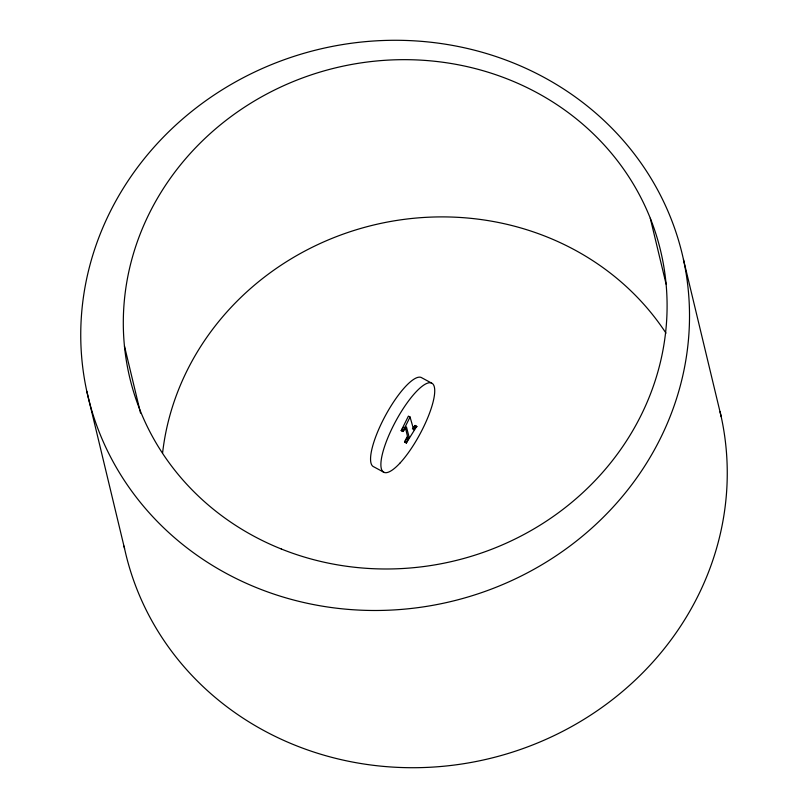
<?xml version="1.0" encoding="UTF-8"?>
<svg xmlns="http://www.w3.org/2000/svg" width="808" height="808" viewBox="0 0 808 808"><rect width="100%" height="100%" fill="white"/><g stroke="black" fill="none" stroke-linecap="round" stroke-linejoin="round"><path stroke-width="1.21" d="M416.736 426.361L406.313 443.047L409.101 437.098L406.434 426.856L403.212 431.492L401.192 430.634L408.404 416.13L410.06 417.019L413.736 429.866L416.736 426.361L415.09 425.462L412.423 428.907M402.849 431.533L410.06 417.019M401.192 430.634L403.293 427.432M406.313 443.047L404.555 441.774L407.444 436.199L405.242 426.967M404.656 442.158L407.949 437.057M413.211 428.907L415.09 425.462M431.411 383.002L421.089 377.407A50.611 13.716 -61.6 0 0 384.527 417.271A50.611 13.716 -61.6 0 0 373.862 466.862L384.194 472.448M415.191 425.846L416.847 426.735M401.556 430.593L403.212 431.492M404.555 441.774L406.212 442.663M683.447 259.439A305.525 283.881 -13.5 0 1 288.345 598.566A305.525 283.881 -13.5 0 1 183.588 118.15A305.525 283.881 -13.5 0 1 683.447 259.439L721.19 416.675M650.299 218.271L666.095 284.093M124.452 346.056L140.542 413.09M86.809 391.325L124.553 548.561M720.08 411.807A305.525 283.881 -13.5 0 1 484.669 759.692A305.525 283.881 -13.5 0 1 124.038 546.117M162.59 452.995A272.912 253.571 -13.5 0 1 374.286 224.866A272.912 253.571 -13.5 0 1 665.974 333.128M281.346 549.016A272.912 253.571 -13.5 0 0 665.954 282.588A272.912 253.571 -13.5 0 0 238.299 111.363A272.912 253.571 -13.5 0 0 281.346 549.016M400.263 462.792A50.611 13.716 -61.6 0 0 433.967 385.78A50.611 13.716 -61.6 0 0 389.183 434.603A50.611 13.716 -61.6 0 0 400.263 462.792"/></g></svg>
